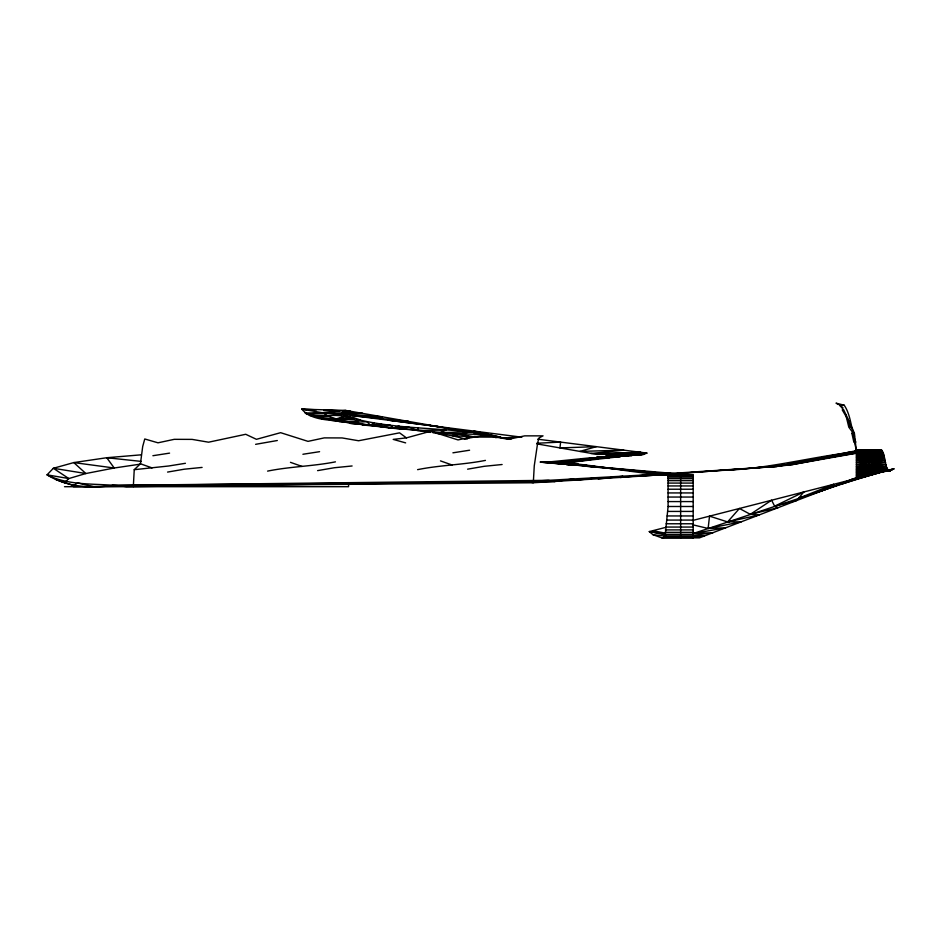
<?xml version="1.0" encoding="UTF-8"?>
<svg xmlns="http://www.w3.org/2000/svg" width="941" height="941" viewBox="0 0 941 941"><rect width="100%" height="100%" fill="white"/><g stroke="black" fill="none" stroke-linecap="round" stroke-linejoin="round"><path stroke-width="1.41" d="M133.316 486.626L134.245 469.688L140.432 463.784L142.703 446.469L144.761 438.976L157.994 442.811L174.25 439.329L192.117 439.388L208.573 442.199L245.719 434.283L256.423 439.318L280.63 432.684L308.013 441.364L324.257 437.883L342.136 437.941L358.58 440.753L399.537 432.836L406.43 437.871L430.637 431.237L458.02 439.918L474.264 436.436L492.143 436.495L508.587 439.294L524.702 435.859L543.039 435.859L538.981 437.941L537.711 442.611L534.265 465.819L533.382 481.451M664.605 527.666L649.266 531.594L653.03 534.735L661.817 537.864L663.617 537.64L665.146 535.864L668.086 506.493L668.086 475.123C625.259 472.77 583.244 461.537 540.322 462.066L693.188 475.123L693.188 537.864M495.684 437.683L499.883 436.942C454.033 426.826 406.183 430.696 360.379 420.145L351.146 422.356L350.076 423.332C334.596 418.71 313.177 422.603 301.826 409.182L345.735 410.429L471.218 432.39L474.358 431.131L503.694 438.071L519.009 436.824M304.955 412.946L342.606 412.946L345.735 410.429L306.366 414.181C324.48 417.134 343.253 412.558 360.379 420.145L321.21 418.533M499.883 436.942L474.487 436.895L459.761 434.389L350.076 423.332L370.66 425.167L373.918 422.991M73.339 486.697L533.347 482.757L642.044 476.075L776.89 466.43L854.616 451.057L856.416 450.033L869.755 450.833L881.399 449.716L883.505 453.821L886.246 466.395L887.763 469.535L889.304 471.076L893.95 468.853L851.652 479.428L856.192 479.181L890.457 469.747M433.072 432.825L440.282 432.625L446.01 430.061L417.886 430.507L362.179 424.909M859.239 477.757L885.199 471.1L856.31 477.64L885.587 470.912L856.31 477.64L699.457 537.864L661.817 537.864M399.102 425.955L393.42 428.061L388.998 427.896L351.146 422.356L329.432 420.121L350.264 417.063M693.552 535.37L713.007 532.665L693.199 533.512L868.849 475.123L868.849 450.033L881.399 449.716C827.857 451.774 776.16 468.83 722.535 470.371M316.423 409.782L301.826 409.182L323.775 412.946L344.1 414.228L314.553 417.004L336.219 418.91L346.664 415.604L342.606 412.946M868.849 450.033L792.216 464.619L776.89 466.43L672.392 473.382L527.501 481.51L126.259 486.697C100.04 482.604 71.222 487.085 47.05 474.84L53.343 468.289L73.786 462.584L106.768 457.726L141.056 454.832M537.664 439.188L646.89 453.091L643.75 454.35L603.875 457.702L569.082 462.537L542.628 462.349L587.208 465.489L566.341 464.525C601.781 466.63 635.704 472.253 670.851 473.452L672.227 474.288L684.566 474.558L668.086 475.123L693.188 475.123M692.494 520.514L854.981 478.851M893.95 468.853L887.445 470.418M440.282 432.625L470.512 431.872L451.951 435.648L464.595 438.777L489.061 434.636L435.836 433.248L451.951 435.648L474.487 436.895M255.623 444.328L277.313 440.517M693.199 533.512L725.652 527.807L708.126 528.466L692.505 524.737M776.89 466.43L755.917 467.724L792.216 464.619L869.755 450.833L781.23 465.56L770.244 465.877M167.58 472.076L184.248 469.206L202.092 467.418M267.585 471.112C289.993 466.536 313 466.301 335.431 461.855M317.587 470.629L334.255 467.748L352.099 465.971M417.592 469.653C440 465.089 463.007 464.854 485.438 460.396M467.595 469.171L484.262 466.301L502.106 464.513M887.351 470.606L891.621 469.888L856.416 476.816L885.469 471.018L868.849 474.335L856.416 475.534L890.845 470.382L888.092 470.7M856.31 477.64L865.626 476.122M185.424 463.301L168.757 465.983L134.245 469.688M152.901 455.715L169.568 453.127M302.908 454.268L319.575 451.68M452.915 452.821L469.583 450.221M139.974 464.195L114.214 468.006L85.878 473.523L68.822 478.557L47.05 474.84C66.705 486.897 89.995 488.744 112.355 485.438L548.215 480.322L554.602 481.545L572.681 479.051L576.327 480.251L597.664 477.699L598.3 478.898L622.836 476.287L620.284 477.499L647.855 474.84L642.044 476.075L739.908 469.065M557.295 462.372L622.601 454.585L641.421 454.585L619.907 454.35L643.75 454.35L596.7 454.35L536.841 443.87M542.628 462.349L571.952 463.148L540.322 462.066L569.74 462.372L615.379 457.185L596.559 457.185L603.875 457.702M877.106 471.982L856.416 474.229L868.849 473.723L884.505 471.088L856.416 477.64L856.416 452.844L883.164 452.844M879.847 471.664L885.352 471.029M406.43 437.871L393.197 439.388L405.642 442.882M339.113 421.721L351.146 422.356L366.755 421.721L370.66 425.167L381.764 424.238M878.082 449.81L854.616 451.057M693.07 536.923L704.115 536.076L692.517 536.452M536.758 443.235L560.624 442.117L559.942 447.916L596.347 446.657L579.879 451.409L623.765 450.151L590.795 453.503L641.009 452.35L596.7 454.35L646.89 453.091L555.155 462.584L680.637 475.123L692.235 475.134L664.817 474.958L672.227 474.288L658.253 474.346L662.264 473.288L648.89 473.335L649.266 471.994L585.631 466.218L601.664 467.23L586.525 465.713L551.567 463.195L578.139 464.16L563.565 463.419M847.735 452.421L858.768 452.08M309.577 415.546L326.88 415.699L336.219 418.91L354.851 418.592M642.656 454.456L622.601 454.456M643.432 454.385L621.86 454.385M112.355 485.438L554.602 481.545M370.66 425.167L390.186 425.132L393.42 428.061L408.37 427.026L417.886 430.507L430.319 432.401M852.628 430.731C850.523 422.038 849.3 412.781 844.218 405.218L839.643 405.218L843.712 409.876L848.17 419.286L850.488 427.19M881.399 450.033L856.31 450.033L854.475 442.152M868.849 450.316L881.752 450.316M868.849 450.739L882.105 450.739M861.944 451.304L882.458 451.304M861.944 451.998L882.811 451.998M856.416 453.821L883.505 453.821M609.674 457.702L591.442 457.702L544.851 462.372L569.74 462.372M668.086 475.346L693.188 475.346M668.086 476.017L693.188 476.017M668.086 477.122L693.188 477.122M668.086 478.675L693.188 478.675M668.086 480.663L693.188 480.663M668.086 483.086L693.188 483.086M668.086 485.944L693.188 485.944M64.517 486.697L348.57 486.697L348.57 483.815M668.086 489.226L693.188 489.226M668.086 492.931L693.188 492.931M668.086 497.048L693.188 497.048M668.086 501.577L693.188 501.577M668.086 506.493L693.188 506.493M667.604 511.422L693.188 511.422M667.11 515.95L693.188 515.95M666.604 520.067L693.188 520.067M666.099 523.772L693.188 523.772M665.569 527.054L693.188 527.054M665.358 529.901L693.188 529.901M665.146 532.335L693.188 532.335M665.146 534.323L693.188 534.323M665.146 535.864L693.188 535.864M664.558 536.982L693.188 536.982M663.617 537.64L693.188 537.64M323.751 410.405L335.419 410.746M342.301 412.699L362.544 413.37L342.336 412.099M323.728 410.088L339.795 410.758M464.595 438.777L467.442 438.941M343.641 413.664L382.493 416.863L352.357 415.604L408.476 421.415L388.092 420.156L438.741 426.708L429.696 425.45L471.218 432.39M388.998 427.896L403.289 429.261M141.338 461.419L106.768 457.726L114.214 468.006L73.786 462.584L85.878 473.523L53.343 468.289L68.822 478.557L64.517 482.686L55.425 479.24L73.339 485.568L77.785 482.921L94.523 486.944M653.03 534.735L666.11 536.217M301.826 409.182L306.519 409.77M343.7 414.51L521.879 437.189M665.099 533.947L649.266 531.594L666.381 535.017M474.041 432.884L476.864 433.378M479.687 433.872L482.51 434.366M495.225 436.589L510.892 439.329M652.76 530.7L665.463 533.159M524.584 480.875L533.347 482.757M336.219 418.91L351.146 422.356M844.218 405.218L836.031 403.136L838.36 404.524M440.459 460.878L452.103 465.007M290.451 462.337L302.096 466.454M140.432 463.784L152.089 467.9M839.525 405.218L842.913 407.547M323.775 412.946L326.88 415.699M853.181 433.095L848.817 427.19L845.688 414.416M842.23 409.876L847.747 419.286L850.84 427.19M851.805 427.19L854.334 433.095L856.416 451.304M852.287 433.095L855.863 442.152M851.84 433.095L853.875 442.152M848.77 420.603L850.217 427.19M854.334 433.095L854.393 436.977M680.637 475.123L680.637 537.864M417.886 428.002L417.886 430.507M709.526 516.139L708.126 528.466L741.296 521.808L727.605 521.926L709.526 516.139M803.779 491.978L796.721 500.518L774.643 506.199L771.608 500.224L750.295 514.327L739.438 508.469L727.605 521.926L759.046 514.986L750.295 514.327L777.878 507.752L774.643 506.199L803.779 491.978M842.748 482.839C828.645 488.555 813.847 493.99 799.003 498.095L833.691 484.309L821.716 490.555L855.063 479.181L841.219 484.109L878.612 472.782L842.748 482.839M892.397 469.441L888.245 470.382L892.397 469.441M868.849 462.584L856.416 464.572L885.928 464.572L868.849 462.584M868.849 464.572L856.416 466.395L886.246 466.395L868.849 464.572M868.849 460.772L856.416 462.584L885.587 462.584L868.849 460.772M868.849 459.114L856.416 460.772L885.246 460.772L868.849 459.114M868.849 466.395L856.416 468.053L886.998 468.053L868.849 466.395M868.849 457.585L856.416 459.114L884.893 459.114L868.849 457.585M868.849 468.053L856.416 469.535L887.763 469.535L868.849 468.053M868.849 456.185L856.416 457.585L884.552 457.585L868.849 456.185M868.849 469.535L856.416 470.841L888.527 470.641L868.849 469.535M868.849 454.938L856.416 456.185L884.199 456.185L868.849 454.938M890.068 470.947L868.849 472.935L856.416 472.935L890.068 470.947M868.849 453.821L856.416 454.938L883.858 454.938L868.849 453.821M868.849 470.841L856.416 471.982L889.304 471.076L868.849 470.841M620.178 456.703L601.358 456.703L620.178 456.703M624.542 456.267L605.722 456.267L624.542 456.267M628.47 455.879L609.65 455.879L628.47 455.879M631.964 455.526L613.144 455.526L631.964 455.526M634.999 455.221L616.179 455.221L634.999 455.221M637.598 454.962L618.778 454.962L637.598 454.962M639.739 454.75L620.919 454.75L639.739 454.75M350.017 411.182L344.183 411.005L350.017 411.182"/></g></svg>
